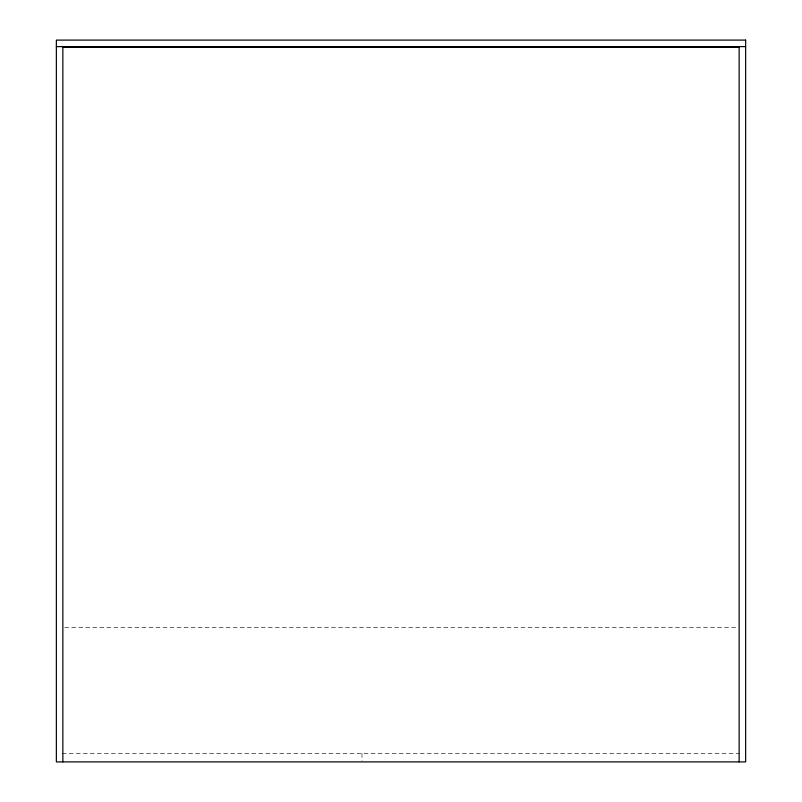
<?xml version="1.0" encoding="UTF-8"?>
<svg xmlns="http://www.w3.org/2000/svg" width="802" height="802" viewBox="0 0 802 802"><rect width="100%" height="100%" fill="white"/><g stroke="black" fill="none" stroke-linecap="round" stroke-linejoin="round"><path stroke-width="0.6" stroke-dasharray="4.01 3.01" d="M64.711 627.294L737.89 627.294M62.205 753.449L739.143 753.449M361.983 753.449L361.983 760.697"/><path stroke-width="1.2" d="M56.361 46.606L745.639 46.606M62.857 47.258L739.143 47.258M739.143 46.606L739.143 761.9M62.857 46.606L62.857 761.9M745.639 40.1L56.361 40.1L56.361 761.9L745.639 761.9L745.639 40.1"/></g></svg>
